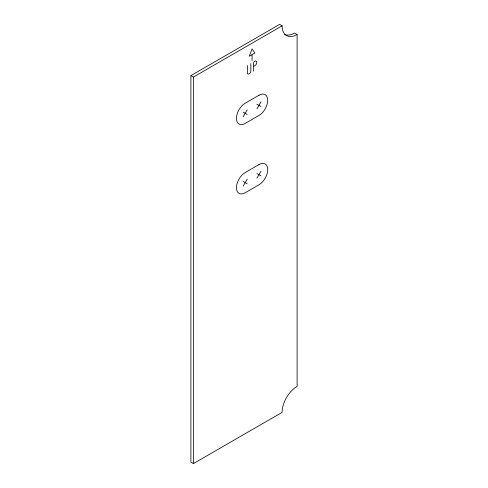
<?xml version="1.0" encoding="UTF-8"?>
<svg xmlns="http://www.w3.org/2000/svg" width="488" height="488" viewBox="0 0 488 488"><rect width="100%" height="100%" fill="white"/><g stroke="black" fill="none" stroke-linecap="round" stroke-linejoin="round"><path stroke-width="0.73" d="M243.183 116.803L247.221 109.806M256.938 108.861L260.982 101.864M243.183 186.141L247.221 179.139M256.938 178.193L260.982 171.196M190.887 75.622L279.6 24.4L282.101 25.846A21.228 12.255 -60 0 0 297.113 34.514L297.113 386.38A21.228 12.255 -60 0 0 282.101 412.378L193.388 463.6L190.887 462.154L190.887 75.622L193.388 77.061L282.101 25.846M251.881 54.741L249.246 56.26L252.082 48.953L254.913 52.991L252.082 54.625L252.082 60.512M253.821 66.27L254.852 65.679A2.727 1.574 -60 0 0 256.786 62.336A2.727 1.574 -60 0 0 254.852 61.22L254.559 61.39A1.33 0.769 -60 0 0 253.62 63.019L253.62 71.175M297.113 34.514L294.612 33.068A21.228 12.255 -60 0 1 284.602 34.428M256.938 104.194L260.982 106.53M243.183 112.136L247.221 114.473M256.938 173.527L260.982 175.863M243.183 181.475L247.221 183.805M250.838 63.538L250.838 70.882A2.446 1.415 -60 0 1 249.112 73.883A2.446 1.415 -60 0 1 247.379 72.883L247.379 65.538M193.388 77.061L193.388 463.6M258.963 95.252L245.202 103.194A12.383 7.149 -60 0 0 236.442 118.358A12.383 7.149 -60 0 0 245.202 123.415L258.963 115.473A12.383 7.149 -60 0 0 267.717 100.308A12.383 7.149 -60 0 0 258.963 95.252M258.963 164.584L245.202 172.526A12.383 7.149 -60 0 0 236.442 187.697A12.383 7.149 -60 0 0 245.202 192.748L258.963 184.806A12.383 7.149 -60 0 0 267.717 169.641A12.383 7.149 -60 0 0 258.963 164.584"/></g></svg>
